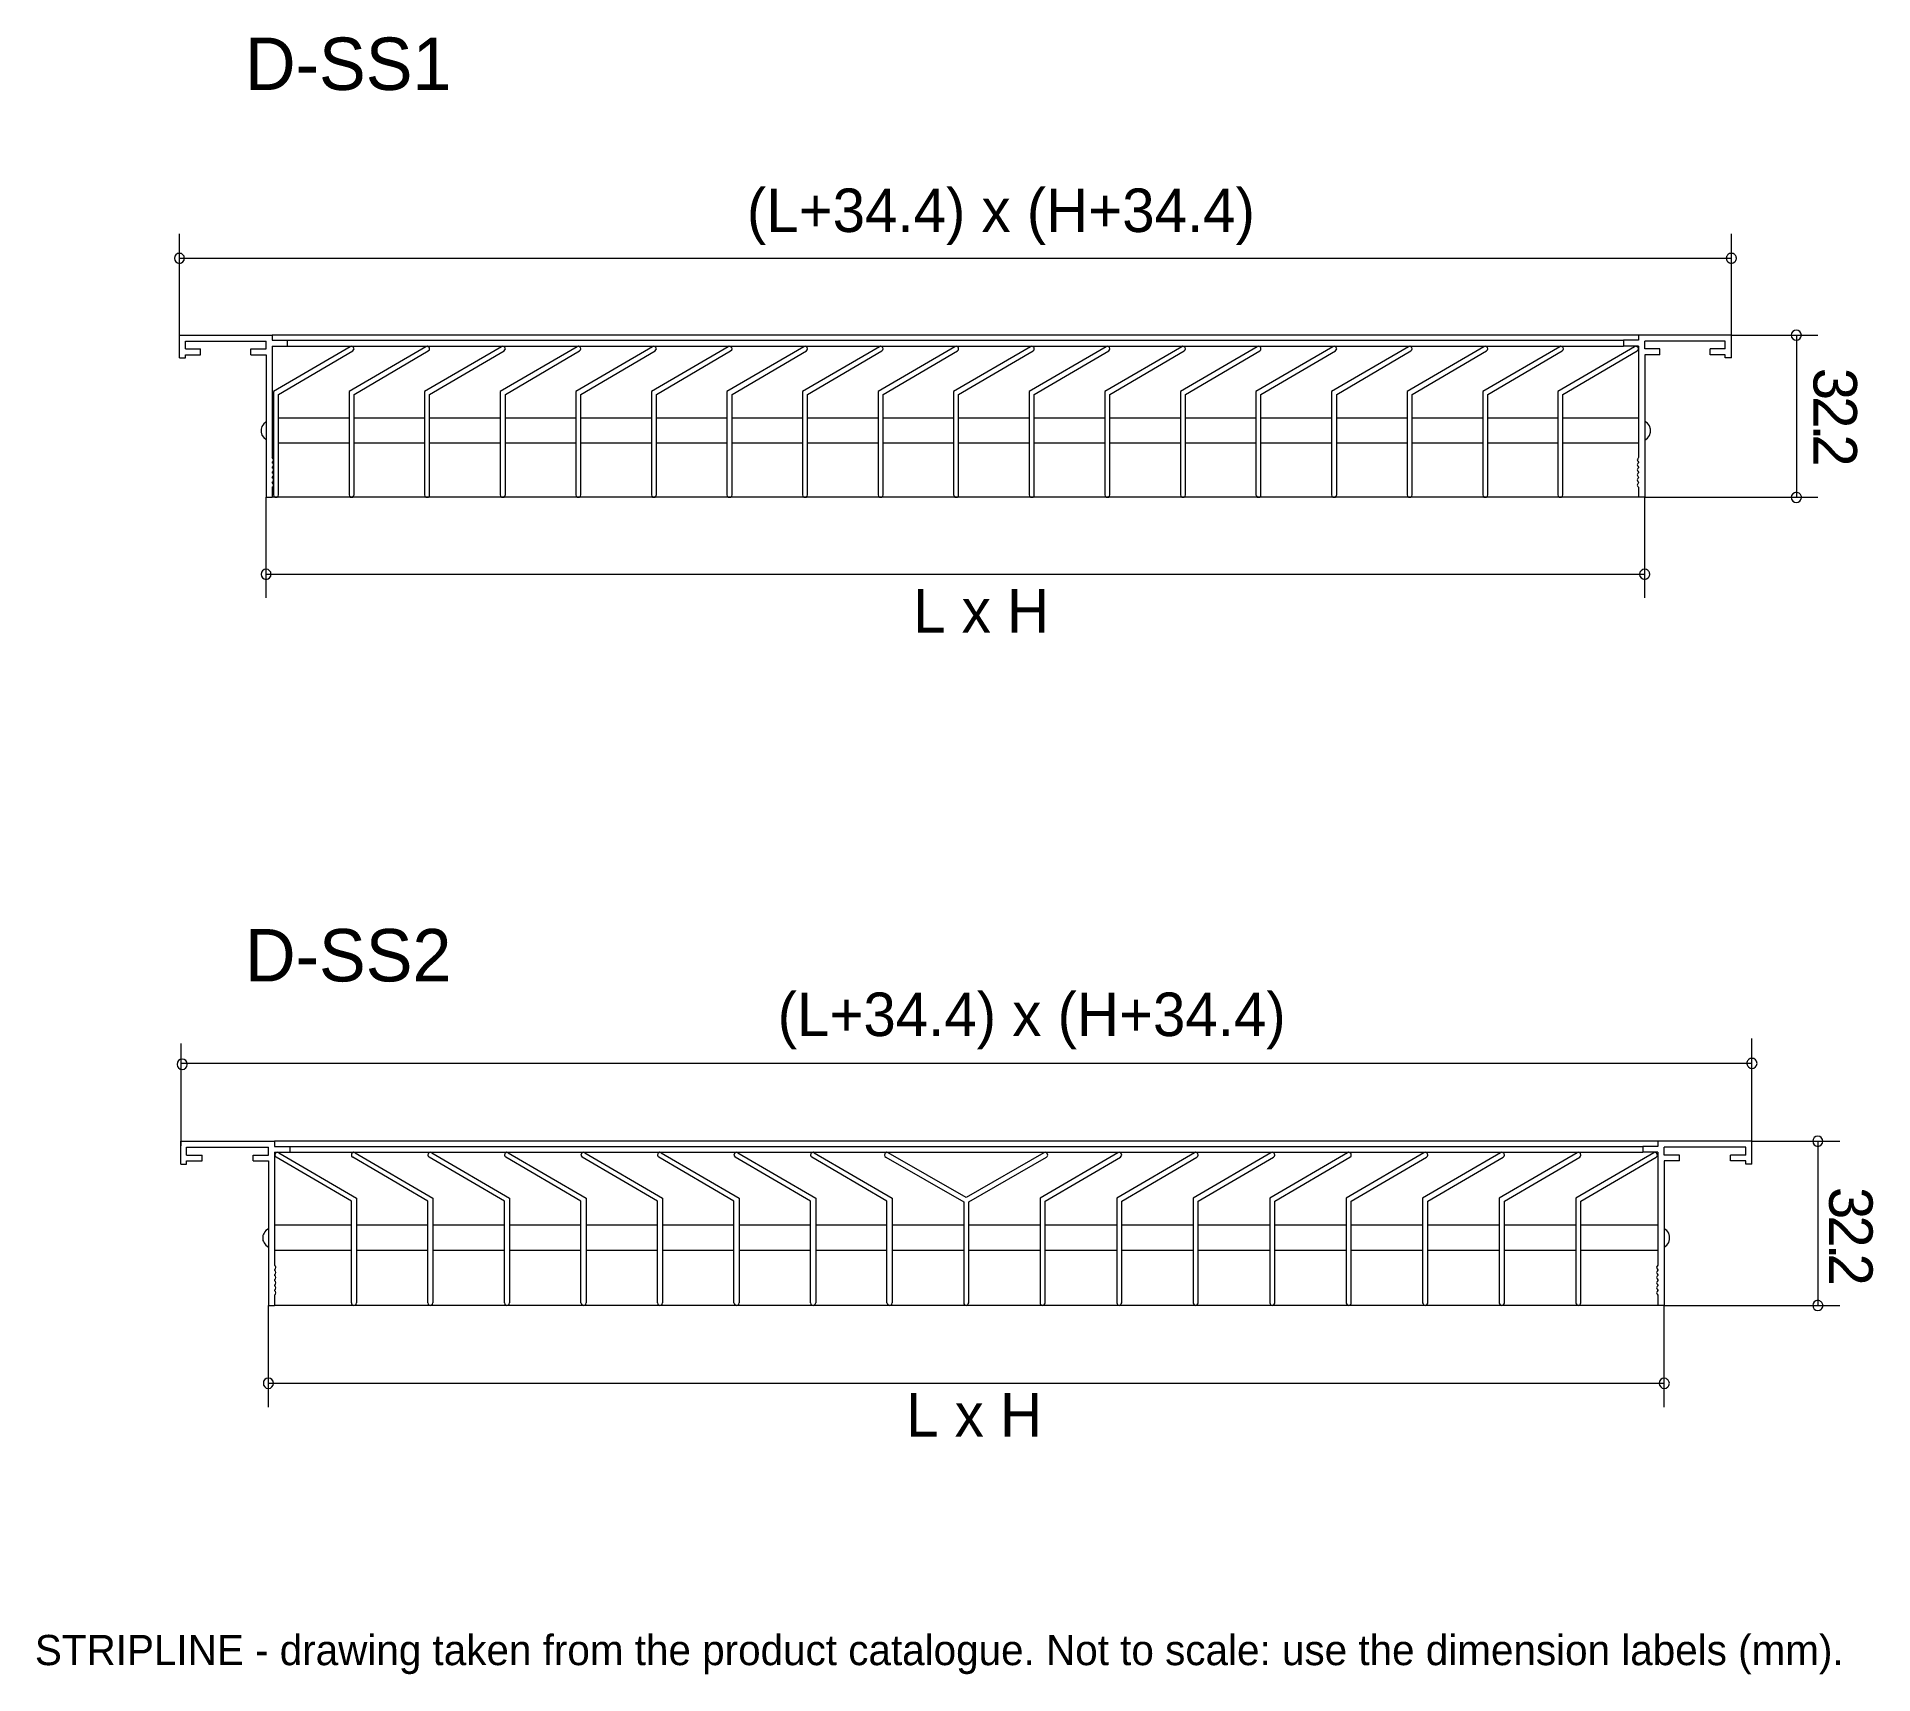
# Model space of a CAD drawing. Extents: x 0 to 243, y -13 to 203.
import ezdxf

# ---------------------------------------------------------------- set-up
doc = ezdxf.new("R2010")
doc.units = 0
for name, color, linetype in [('GEOMETRY', 7, 'Continuous'), ('NOTE', 1, 'Continuous'), ('TEXT', 7, 'Continuous')]:
    doc.layers.add(name, color=color, linetype=linetype)

msp = doc.modelspace()

# ---------------------------------------------------------------- linework, layer by layer
at = {"layer": 'GEOMETRY', "lineweight": 13}
for points in [[(19.14, 163.98), (19.14, 177.39)], [(224.47, 163.98), (224.47, 177.39)], [(224.47, 174.14), (19.14, 174.14)], [(19.14, 160.98), (19.14, 163.98), (31.38, 163.98)], [(19.91, 162.18), (19.91, 163.2)], [(19.91, 163.2), (30.6, 163.2)], [(30.6, 162.18), (30.6, 163.2)], [(212.19, 163.98), (31.38, 163.98)], [(31.38, 163.98), (31.38, 163.31)], [(31.38, 163.31), (33.39, 163.31)], [(33.39, 163.31), (210.21, 163.31)], [(33.39, 163.31), (33.39, 162.53)], [(212.19, 163.31), (210.21, 163.31)], [(210.21, 163.31), (210.21, 162.53)], [(224.47, 160.98), (224.47, 163.98), (212.19, 163.98)], [(212.19, 163.98), (212.19, 163.31)], [(213, 162.18), (213, 163.2)], [(223.65, 163.2), (213, 163.2)], [(223.65, 162.18), (223.65, 163.2)], [(224.47, 163.98), (235.93, 163.98)], [(233.07, 163.98), (233.07, 142.53)], [(19.14, 160.98), (19.91, 160.98)], [(19.91, 162.18), (21.92, 162.18)], [(19.91, 162.18), (21.92, 162.18)], [(19.91, 160.98), (19.91, 161.4)], [(19.91, 161.4), (21.92, 161.4)], [(21.92, 161.4), (21.92, 162.18)], [(28.59, 161.4), (28.59, 162.18)], [(28.59, 162.18), (30.6, 162.18)], [(28.59, 161.4), (30.6, 161.4)], [(30.6, 161.4), (30.6, 142.53)], [(31.38, 162.53), (33.39, 162.53)], [(31.38, 162.53), (31.38, 147.78)], [(33.39, 162.53), (210.21, 162.53)], [(212.19, 162.53), (210.21, 162.53)], [(212.19, 162.53), (212.19, 147.78)], [(215.01, 162.18), (213, 162.18)], [(215.01, 161.4), (213, 161.4)], [(213, 161.4), (213, 142.53)], [(215.01, 161.4), (215.01, 162.18)], [(221.68, 161.4), (221.68, 162.18)], [(223.65, 162.18), (221.68, 162.18)], [(223.65, 162.18), (221.68, 162.18)], [(223.65, 161.4), (221.68, 161.4)], [(223.65, 160.98), (223.65, 161.4)], [(224.47, 160.98), (223.65, 160.98)], [(30.6, 152.51), (30.28, 152.26), (30.04, 151.91), (29.93, 151.56), (29.93, 151.14), (30.04, 150.75), (30.28, 150.43), (30.6, 150.18)], [(31.55, 153.01), (31.38, 153.01)], [(41.57, 153.01), (32.22, 153.01)], [(51.56, 153.01), (42.24, 153.01)], [(61.58, 153.01), (52.23, 153.01)], [(71.56, 153.01), (62.25, 153.01)], [(81.58, 153.01), (72.23, 153.01)], [(91.57, 153.01), (82.25, 153.01)], [(101.59, 153.01), (92.24, 153.01)], [(111.57, 153.01), (102.22, 153.01)], [(121.55, 153.01), (112.24, 153.01)], [(131.57, 153.01), (122.22, 153.01)], [(141.56, 153.01), (132.24, 153.01)], [(151.58, 153.01), (142.23, 153.01)], [(161.56, 153.01), (152.25, 153.01)], [(171.58, 153.01), (162.23, 153.01)], [(181.57, 153.01), (172.25, 153.01)], [(191.58, 153.01), (182.24, 153.01)], [(201.5, 153.01), (192.25, 153.01)], [(212.19, 153.01), (202.17, 153.01)], [(212.19, 153.01), (212.19, 149.69)], [(213, 150.11), (213.35, 150.36), (213.63, 150.71), (213.78, 151.14), (213.78, 151.56), (213.63, 151.98), (213.35, 152.33), (213, 152.58)], [(31.55, 149.69), (31.38, 149.69)], [(41.57, 149.69), (32.22, 149.69)], [(51.56, 149.69), (42.24, 149.69)], [(61.58, 149.69), (52.23, 149.69)], [(71.56, 149.69), (62.25, 149.69)], [(81.58, 149.69), (72.23, 149.69)], [(91.57, 149.69), (82.25, 149.69)], [(101.59, 149.69), (92.24, 149.69)], [(111.57, 149.69), (102.22, 149.69)], [(121.55, 149.69), (112.24, 149.69)], [(131.57, 149.69), (122.22, 149.69)], [(141.56, 149.69), (132.24, 149.69)], [(151.58, 149.69), (142.23, 149.69)], [(161.56, 149.69), (152.25, 149.69)], [(171.58, 149.69), (162.23, 149.69)], [(181.57, 149.69), (172.25, 149.69)], [(191.58, 149.69), (182.24, 149.69)], [(201.5, 149.69), (192.25, 149.69)], [(212.19, 149.69), (202.17, 149.69)], [(31.38, 147.18), (31.52, 147.33), (31.55, 147.5), (31.52, 147.64), (31.38, 147.78)], [(31.38, 147.18), (31.38, 147.11)], [(31.38, 146.51), (31.52, 146.65), (31.55, 146.83), (31.52, 147.01), (31.38, 147.11)], [(31.38, 146.51), (31.38, 146.44)], [(31.38, 145.85), (31.52, 145.99), (31.55, 146.16), (31.52, 146.34), (31.38, 146.44)], [(31.38, 145.85), (31.38, 145.77)], [(212.19, 147.78), (212.08, 147.64), (212.01, 147.5), (212.08, 147.33), (212.19, 147.18)], [(212.19, 147.11), (212.08, 147.01), (212.01, 146.83), (212.08, 146.65), (212.19, 146.51)], [(212.19, 146.44), (212.08, 146.34), (212.01, 146.16), (212.08, 145.98), (212.19, 145.84)], [(212.19, 147.18), (212.19, 147.11)], [(212.19, 146.51), (212.19, 146.44)], [(212.19, 145.85), (212.19, 145.77)], [(31.38, 145.17), (31.52, 145.32), (31.55, 145.49), (31.52, 145.67), (31.38, 145.77)], [(31.38, 145.17), (31.38, 145.1)], [(31.38, 144.54), (31.52, 144.64), (31.55, 144.82), (31.52, 145), (31.38, 145.1)], [(31.38, 144.54), (31.38, 144.47)], [(31.38, 143.87), (31.52, 143.98), (31.55, 144.15), (31.52, 144.33), (31.38, 144.47)], [(31.38, 143.87), (31.38, 142.53)], [(212.19, 145.77), (212.08, 145.67), (212.01, 145.49), (212.08, 145.31), (212.19, 145.17)], [(212.19, 145.1), (212.08, 145), (212.01, 144.82), (212.08, 144.64), (212.19, 144.54)], [(212.19, 144.47), (212.08, 144.33), (212.01, 144.15), (212.08, 143.98), (212.19, 143.87)], [(212.19, 145.17), (212.19, 145.1)], [(212.19, 144.54), (212.19, 144.47)], [(212.19, 143.87), (212.19, 142.53)], [(30.6, 142.53), (31.38, 142.53)], [(30.6, 129.23), (30.6, 142.53)], [(212.19, 142.53), (31.38, 142.53)], [(213, 142.53), (212.19, 142.53)], [(213, 142.53), (235.93, 142.53)], [(213, 129.23), (213, 142.53)], [(213, 132.33), (30.6, 132.33)], [(227.19, 57.32), (227.19, 70.9)], [(19.35, 56.7), (19.35, 70.27)], [(227.19, 67.61), (19.25, 67.61)], [(19.3, 54.29), (19.3, 57.32), (31.69, 57.32)], [(20.08, 55.5), (20.08, 56.54)], [(20.08, 56.54), (30.91, 56.54)], [(30.91, 55.5), (30.91, 56.54)], [(214.76, 57.32), (31.69, 57.32)], [(31.69, 57.32), (31.69, 56.64)], [(31.69, 56.64), (33.73, 56.64)], [(33.73, 56.64), (212.76, 56.64)], [(33.73, 56.64), (33.73, 55.86)], [(214.76, 56.64), (212.76, 56.64)], [(212.76, 56.64), (212.76, 55.86)], [(227.19, 54.29), (227.19, 57.32), (214.76, 57.32)], [(214.76, 57.32), (214.76, 56.64)], [(215.58, 55.5), (215.58, 56.54)], [(226.37, 56.54), (215.58, 56.54)], [(226.37, 55.5), (226.37, 56.54)], [(227.19, 57.32), (238.8, 57.32)], [(235.91, 57.32), (235.91, 35.61)], [(19.3, 54.29), (20.08, 54.29)], [(20.08, 55.5), (22.12, 55.5)], [(20.08, 55.5), (22.12, 55.5)], [(20.08, 54.29), (20.08, 54.72)], [(20.08, 54.72), (22.12, 54.72)], [(22.12, 54.72), (22.12, 55.5)], [(28.87, 54.72), (28.87, 55.5)], [(28.87, 55.5), (30.91, 55.5)], [(28.87, 54.72), (30.91, 54.72)], [(30.91, 54.72), (30.91, 35.61)], [(31.69, 55.86), (33.73, 55.86)], [(31.69, 55.86), (31.69, 40.93)], [(32.26, 55.79), (32.08, 55.86), (31.91, 55.79), (31.8, 55.68), (31.76, 55.5), (31.8, 55.36), (31.91, 55.22)], [(41.87, 49.39), (31.91, 55.22)], [(32.26, 55.79), (42.55, 49.79), (42.55, 35.93)], [(33.73, 55.86), (212.76, 55.86)], [(42.37, 55.79), (42.19, 55.86), (42.05, 55.79), (41.91, 55.68), (41.87, 55.5), (41.91, 55.36), (42.05, 55.22)], [(51.98, 49.39), (42.05, 55.22)], [(42.37, 55.79), (52.66, 49.79), (52.66, 35.93)], [(52.52, 55.79), (52.34, 55.86), (52.16, 55.79), (52.05, 55.68), (51.98, 55.5), (52.05, 55.36), (52.16, 55.22)], [(62.13, 49.39), (52.16, 55.22)], [(52.52, 55.79), (62.8, 49.79), (62.8, 35.93)], [(62.63, 55.79), (62.45, 55.86), (62.31, 55.79), (62.16, 55.68), (62.13, 55.5), (62.16, 55.36), (62.31, 55.22)], [(72.24, 49.39), (62.3, 55.22)], [(62.63, 55.79), (72.92, 49.79), (72.92, 35.93)], [(72.77, 55.79), (72.59, 55.86), (72.42, 55.79), (72.31, 55.68), (72.24, 55.5), (72.31, 55.36), (72.42, 55.22)], [(82.38, 49.39), (72.42, 55.22)], [(72.77, 55.79), (83.06, 49.79), (83.06, 35.93)], [(82.88, 55.79), (82.7, 55.86), (82.56, 55.79), (82.42, 55.68), (82.38, 55.5), (82.42, 55.36), (82.56, 55.22)], [(92.49, 49.39), (82.56, 55.22)], [(82.88, 55.79), (93.17, 49.79), (93.17, 35.93)], [(93.03, 55.79), (92.85, 55.86), (92.67, 55.79), (92.56, 55.68), (92.49, 55.5), (92.56, 55.36), (92.67, 55.22)], [(102.63, 49.39), (92.67, 55.22)], [(93.03, 55.79), (103.31, 49.79), (103.31, 35.93)], [(103.13, 55.79), (102.96, 55.86), (102.81, 55.79), (102.67, 55.68), (102.63, 55.5), (102.67, 55.36), (102.78, 55.22)], [(112.74, 49.39), (102.78, 55.22)], [(103.13, 55.79), (113.42, 49.79), (113.42, 35.93)], [(214.76, 55.86), (212.76, 55.86)], [(214.76, 55.86), (214.76, 40.93)], [(217.62, 55.5), (215.58, 55.5)], [(217.62, 54.72), (215.58, 54.72)], [(215.58, 54.72), (215.58, 35.61)], [(217.62, 54.72), (217.62, 55.5)], [(224.37, 54.72), (224.37, 55.5)], [(226.37, 55.5), (224.37, 55.5)], [(226.37, 55.5), (224.37, 55.5)], [(226.37, 54.72), (224.37, 54.72)], [(226.37, 54.29), (226.37, 54.72)], [(227.19, 54.29), (226.37, 54.29)], [(41.87, 35.93), (41.87, 49.39)], [(51.98, 35.93), (51.98, 49.39)], [(62.13, 35.93), (62.13, 49.39)], [(72.24, 35.93), (72.24, 49.39)], [(82.38, 35.93), (82.38, 49.39)], [(92.49, 35.93), (92.49, 49.39)], [(102.63, 35.93), (102.63, 49.39)], [(112.74, 35.93), (112.74, 49.39)], [(41.87, 46.22), (31.69, 46.22)], [(51.98, 46.22), (42.55, 46.22)], [(62.13, 46.22), (52.66, 46.22)], [(72.24, 46.22), (62.8, 46.22)], [(82.38, 46.22), (72.92, 46.22)], [(92.49, 46.22), (83.06, 46.22)], [(102.63, 46.22), (93.17, 46.22)], [(112.74, 46.22), (103.31, 46.22)], [(122.89, 46.22), (113.42, 46.22)], [(133, 46.22), (123.57, 46.22)], [(143.14, 46.22), (133.68, 46.22)], [(153.25, 46.22), (143.82, 46.22)], [(163.4, 46.22), (153.93, 46.22)], [(173.5, 46.22), (164.04, 46.22)], [(183.61, 46.22), (174.18, 46.22)], [(193.76, 46.22), (184.29, 46.22)], [(203.87, 46.22), (194.44, 46.22)], [(214.76, 46.22), (204.55, 46.22)], [(214.76, 46.22), (214.76, 42.86)], [(30.91, 45.75), (30.55, 45.5), (30.42, 45.34), (30.32, 45.18), (30.24, 45.02), (30.18, 44.86), (30.15, 44.7), (30.14, 44.54), (30.15, 44.38), (30.18, 44.21), (30.24, 44.05), (30.32, 43.89), (30.42, 43.73), (30.55, 43.57), (30.91, 43.32)], [(215.58, 43.32), (215.94, 43.57), (216.19, 43.93), (216.3, 44.32), (216.3, 44.75), (216.19, 45.14), (215.94, 45.5), (215.58, 45.75)], [(41.87, 42.86), (31.69, 42.86)], [(51.98, 42.86), (42.55, 42.86)], [(62.13, 42.86), (52.66, 42.86)], [(72.24, 42.86), (62.8, 42.86)], [(82.38, 42.86), (72.92, 42.86)], [(92.49, 42.86), (83.06, 42.86)], [(102.63, 42.86), (93.17, 42.86)], [(112.74, 42.86), (103.31, 42.86)], [(122.89, 42.86), (113.42, 42.86)], [(133, 42.86), (123.57, 42.86)], [(143.14, 42.86), (133.68, 42.86)], [(153.25, 42.86), (143.82, 42.86)], [(163.4, 42.86), (153.93, 42.86)], [(173.5, 42.86), (164.04, 42.86)], [(183.61, 42.86), (174.18, 42.86)], [(193.76, 42.86), (184.29, 42.86)], [(203.87, 42.86), (194.44, 42.86)], [(214.76, 42.86), (204.55, 42.86)], [(31.69, 40.32), (31.84, 40.46), (31.87, 40.64), (31.84, 40.79), (31.69, 40.93)], [(31.69, 40.32), (31.69, 40.25)], [(31.69, 39.64), (31.84, 39.79), (31.87, 39.96), (31.84, 40.14), (31.69, 40.25)], [(31.69, 39.64), (31.69, 39.57)], [(31.69, 38.97), (31.84, 39.11), (31.87, 39.28), (31.84, 39.46), (31.69, 39.57)], [(31.69, 38.97), (31.69, 38.89)], [(31.69, 38.28), (31.84, 38.43), (31.87, 38.61), (31.84, 38.78), (31.69, 38.89)], [(214.76, 40.93), (214.66, 40.78), (214.58, 40.64), (214.66, 40.46), (214.76, 40.32)], [(214.76, 40.25), (214.66, 40.14), (214.58, 39.96), (214.66, 39.79), (214.76, 39.64)], [(214.76, 39.57), (214.66, 39.46), (214.58, 39.28), (214.66, 39.11), (214.76, 38.97)], [(214.76, 38.89), (214.66, 38.78), (214.58, 38.61), (214.66, 38.43), (214.76, 38.28)], [(214.76, 40.32), (214.76, 40.25)], [(214.76, 39.64), (214.76, 39.57)], [(214.76, 38.97), (214.76, 38.89)], [(31.69, 38.28), (31.69, 38.21)], [(31.69, 37.64), (31.84, 37.75), (31.87, 37.93), (31.84, 38.11), (31.69, 38.21)], [(31.69, 37.64), (31.69, 37.57)], [(31.69, 36.96), (31.84, 37.07), (31.87, 37.25), (31.84, 37.43), (31.69, 37.57)], [(31.69, 36.96), (31.69, 35.61)], [(214.76, 38.21), (214.66, 38.11), (214.58, 37.93), (214.66, 37.75), (214.76, 37.64)], [(214.76, 37.57), (214.66, 37.43), (214.58, 37.25), (214.66, 37.07), (214.76, 36.96)], [(214.76, 38.28), (214.76, 38.21)], [(214.76, 37.64), (214.76, 37.57)], [(214.76, 36.96), (214.76, 35.61)], [(30.91, 35.61), (31.69, 35.61)], [(30.91, 22.14), (30.91, 35.61)], [(214.76, 35.61), (31.69, 35.61)], [(41.87, 35.93), (41.91, 35.78), (42.05, 35.64), (42.19, 35.61), (42.37, 35.64), (42.52, 35.78), (42.55, 35.93)], [(51.98, 35.93), (52.05, 35.78), (52.16, 35.64), (52.34, 35.61), (52.52, 35.64), (52.63, 35.78), (52.66, 35.93)], [(62.13, 35.93), (62.16, 35.78), (62.31, 35.64), (62.45, 35.61), (62.63, 35.64), (62.77, 35.78), (62.81, 35.93)], [(72.24, 35.93), (72.31, 35.78), (72.42, 35.64), (72.59, 35.61), (72.77, 35.64), (72.88, 35.78), (72.92, 35.93)], [(82.38, 35.93), (82.42, 35.78), (82.56, 35.64), (82.7, 35.61), (82.88, 35.64), (82.99, 35.78), (83.06, 35.93)], [(92.49, 35.93), (92.56, 35.78), (92.67, 35.64), (92.85, 35.61), (92.99, 35.64), (93.13, 35.78), (93.17, 35.93)], [(102.63, 35.93), (102.67, 35.78), (102.78, 35.64), (102.96, 35.61), (103.13, 35.64), (103.24, 35.78), (103.31, 35.93)], [(112.74, 35.93), (112.82, 35.78), (112.92, 35.64), (113.1, 35.61), (113.24, 35.64), (113.39, 35.78), (113.42, 35.93)], [(215.58, 35.61), (214.76, 35.61)], [(215.58, 35.61), (238.8, 35.61)], [(215.58, 22.14), (215.58, 35.61)], [(215.58, 25.28), (30.91, 25.28)]]:
    msp.add_lwpolyline(points, dxfattribs=at)
for points in [[(19.14, 173.47), (19.38, 173.54), (19.59, 173.68), (19.74, 173.89), (19.77, 174.14), (19.74, 174.42), (19.59, 174.63), (19.38, 174.77), (19.14, 174.81), (18.85, 174.77), (18.64, 174.63), (18.5, 174.42), (18.46, 174.14), (18.5, 173.89), (18.64, 173.68), (18.85, 173.54), (19.14, 173.47)], [(224.47, 173.47), (224.71, 173.54), (224.92, 173.68), (225, 173.78), (225.06, 173.88), (225.1, 173.98), (225.13, 174.08), (225.13, 174.19), (225.12, 174.29), (225.09, 174.38), (225.04, 174.48), (224.98, 174.56), (224.91, 174.64), (224.82, 174.71), (224.71, 174.77), (224.47, 174.81), (224.22, 174.77), (224.11, 174.71), (224.02, 174.64), (223.95, 174.56), (223.89, 174.48), (223.84, 174.38), (223.81, 174.29), (223.8, 174.19), (223.81, 174.08), (223.83, 173.98), (223.87, 173.88), (223.93, 173.78), (224.01, 173.68), (224.22, 173.54), (224.47, 173.47)], [(233.07, 163.31), (233.32, 163.38), (233.53, 163.52), (233.67, 163.73), (233.74, 163.98), (233.67, 164.23), (233.53, 164.47), (233.32, 164.61), (233.07, 164.65), (232.83, 164.61), (232.58, 164.47), (232.44, 164.23), (232.4, 163.98), (232.44, 163.73), (232.58, 163.52), (232.83, 163.38), (233.07, 163.31)], [(32.22, 156.14), (42.07, 161.89), (42.17, 162.04), (42.24, 162.18), (42.17, 162.35), (42.07, 162.46), (41.89, 162.53), (41.71, 162.46), (31.55, 156.53), (31.55, 142.85), (31.62, 142.7), (31.73, 142.56), (31.91, 142.53), (32.05, 142.56), (32.19, 142.7), (32.22, 142.85), (32.22, 156.14)], [(42.24, 156.14), (52.05, 161.89), (52.19, 162.04), (52.23, 162.18), (52.19, 162.35), (52.05, 162.46), (51.91, 162.53), (51.73, 162.46), (41.57, 156.53), (41.57, 142.85), (41.61, 142.7), (41.71, 142.56), (41.89, 142.53), (42.07, 142.56), (42.17, 142.7), (42.24, 142.85), (42.24, 156.14)], [(52.23, 156.14), (62.07, 161.89), (62.18, 162.04), (62.25, 162.18), (62.18, 162.35), (62.07, 162.46), (61.9, 162.53), (61.72, 162.46), (51.56, 156.53), (51.56, 142.85), (51.59, 142.7), (51.73, 142.56), (51.91, 142.53), (52.05, 142.56), (52.19, 142.7), (52.23, 142.85), (52.23, 156.14)], [(62.25, 156.14), (72.06, 161.89), (72.2, 162.04), (72.23, 162.18), (72.2, 162.35), (72.06, 162.46), (71.92, 162.53), (71.74, 162.46), (61.58, 156.53), (61.58, 142.85), (61.61, 142.7), (61.72, 142.56), (61.89, 142.53), (62.07, 142.56), (62.18, 142.7), (62.25, 142.85), (62.25, 156.14)], [(72.23, 156.14), (82.08, 161.89), (82.18, 162.04), (82.25, 162.18), (82.18, 162.35), (82.08, 162.46), (81.9, 162.53), (81.72, 162.46), (71.56, 156.53), (71.56, 142.85), (71.6, 142.7), (71.74, 142.56), (71.92, 142.53), (72.06, 142.56), (72.2, 142.7), (72.23, 142.85), (72.23, 156.14)], [(82.25, 156.14), (92.06, 161.89), (92.2, 162.04), (92.24, 162.18), (92.2, 162.35), (92.06, 162.46), (91.88, 162.53), (91.74, 162.46), (81.58, 156.53), (81.58, 142.85), (81.62, 142.7), (81.72, 142.56), (81.9, 142.53), (82.08, 142.56), (82.18, 142.7), (82.25, 142.85), (82.25, 156.14)], [(92.24, 156.14), (102.08, 161.89), (102.18, 162.04), (102.22, 162.18), (102.18, 162.35), (102.08, 162.46), (101.9, 162.53), (101.73, 162.46), (91.57, 156.53), (91.57, 142.85), (91.6, 142.7), (91.74, 142.56), (91.92, 142.53), (92.06, 142.56), (92.2, 142.7), (92.24, 142.85), (92.24, 156.14)], [(102.22, 156.14), (112.06, 161.89), (112.2, 162.04), (112.24, 162.18), (112.2, 162.35), (112.06, 162.46), (111.89, 162.53), (111.75, 162.46), (101.58, 156.53), (101.58, 142.85), (101.62, 142.7), (101.73, 142.56), (101.9, 142.53), (102.08, 142.56), (102.18, 142.7), (102.22, 142.85), (102.22, 156.14)], [(112.24, 156.14), (122.08, 161.89), (122.19, 162.04), (122.22, 162.18), (122.19, 162.35), (122.08, 162.46), (121.91, 162.53), (121.73, 162.46), (111.57, 156.53), (111.57, 142.85), (111.6, 142.7), (111.75, 142.56), (111.89, 142.53), (112.06, 142.56), (112.2, 142.7), (112.24, 142.85), (112.24, 156.14)], [(122.22, 156.14), (132.07, 161.89), (132.21, 162.04), (132.24, 162.18), (132.21, 162.35), (132.07, 162.46), (131.89, 162.53), (131.75, 162.46), (121.55, 156.53), (121.55, 142.85), (121.62, 142.7), (121.73, 142.56), (121.91, 142.53), (122.08, 142.56), (122.19, 142.7), (122.22, 142.85), (122.22, 156.14)], [(132.24, 156.14), (142.09, 161.89), (142.19, 162.04), (142.23, 162.18), (142.19, 162.35), (142.09, 162.46), (141.91, 162.53), (141.73, 162.46), (131.57, 156.53), (131.57, 142.85), (131.61, 142.7), (131.75, 142.56), (131.89, 142.53), (132.07, 142.56), (132.21, 142.7), (132.24, 142.85), (132.24, 156.14)], [(142.23, 156.14), (152.07, 161.89), (152.21, 162.04), (152.25, 162.18), (152.18, 162.35), (152.07, 162.46), (151.89, 162.53), (151.75, 162.46), (141.56, 156.53), (141.56, 142.85), (141.63, 142.7), (141.73, 142.56), (141.91, 142.53), (142.09, 142.56), (142.19, 142.7), (142.23, 142.85), (142.23, 156.14)], [(152.25, 156.14), (162.09, 161.89), (162.2, 162.04), (162.23, 162.18), (162.2, 162.35), (162.06, 162.46), (161.91, 162.53), (161.74, 162.46), (151.58, 156.53), (151.58, 142.85), (151.61, 142.7), (151.75, 142.56), (151.89, 142.53), (152.07, 142.56), (152.21, 142.7), (152.25, 142.85), (152.25, 156.14)], [(162.23, 156.14), (172.07, 161.89), (172.18, 162.04), (172.25, 162.18), (172.18, 162.35), (172.07, 162.46), (171.9, 162.53), (171.72, 162.46), (161.56, 156.53), (161.56, 142.85), (161.63, 142.7), (161.74, 142.56), (161.91, 142.53), (162.09, 142.56), (162.2, 142.7), (162.23, 142.85), (162.23, 156.14)], [(172.25, 156.14), (182.06, 161.89), (182.2, 162.04), (182.24, 162.18), (182.2, 162.35), (182.06, 162.46), (181.92, 162.53), (181.74, 162.46), (171.58, 156.53), (171.58, 142.85), (171.62, 142.7), (171.76, 142.56), (171.9, 142.53), (172.07, 142.56), (172.18, 142.7), (172.25, 142.85), (172.25, 156.14)], [(182.24, 156.14), (192.08, 161.89), (192.18, 162.04), (192.25, 162.18), (192.18, 162.35), (192.08, 162.46), (191.9, 162.53), (191.72, 162.46), (181.57, 156.53), (181.57, 142.85), (181.63, 142.7), (181.74, 142.56), (181.92, 142.53), (182.06, 142.56), (182.2, 142.7), (182.24, 142.85), (182.24, 156.14)], [(192.25, 156.14), (202.06, 161.89), (202.2, 162.04), (202.24, 162.18), (202.2, 162.35), (202.06, 162.46), (201.92, 162.53), (201.75, 162.46), (191.58, 156.53), (191.58, 142.85), (191.62, 142.7), (191.73, 142.56), (191.9, 142.53), (192.08, 142.56), (192.18, 142.7), (192.25, 142.85), (192.25, 156.14)], [(202.17, 156.14), (212.01, 161.89), (212.12, 162.04), (212.19, 162.18), (212.12, 162.35), (212.01, 162.46), (211.84, 162.53), (211.66, 162.46), (201.5, 156.53), (201.5, 142.85), (201.57, 142.7), (201.67, 142.56), (201.85, 142.53), (201.99, 142.56), (202.13, 142.7), (202.17, 142.85), (202.17, 156.14)], [(233.07, 141.86), (233.32, 141.89), (233.53, 142.03), (233.61, 142.14), (233.66, 142.24), (233.7, 142.35), (233.73, 142.45), (233.74, 142.55), (233.73, 142.64), (233.7, 142.74), (233.66, 142.83), (233.6, 142.91), (233.52, 142.99), (233.43, 143.06), (233.32, 143.13), (233.07, 143.2), (232.83, 143.13), (232.58, 142.99), (232.44, 142.77), (232.4, 142.53), (232.44, 142.28), (232.58, 142.03), (232.83, 141.89), (233.07, 141.86)], [(30.6, 131.66), (30.85, 131.73), (31.06, 131.87), (31.2, 132.08), (31.24, 132.33), (31.2, 132.61), (31.06, 132.82), (30.85, 132.97), (30.6, 133), (30.32, 132.97), (30.11, 132.82), (29.97, 132.61), (29.93, 132.33), (29.97, 132.08), (30.11, 131.87), (30.32, 131.73), (30.6, 131.66)], [(213, 131.66), (213.25, 131.73), (213.46, 131.87), (213.54, 131.97), (213.6, 132.07), (213.64, 132.17), (213.66, 132.28), (213.66, 132.38), (213.65, 132.48), (213.62, 132.58), (213.58, 132.67), (213.52, 132.76), (213.44, 132.84), (213.35, 132.91), (213.25, 132.97), (213, 133), (212.75, 132.97), (212.54, 132.82), (212.36, 132.61), (212.33, 132.33), (212.36, 132.08), (212.54, 131.87), (212.75, 131.73), (213, 131.66)], [(19.5, 66.81), (19.75, 66.88), (19.96, 67.02), (20.11, 67.23), (20.14, 67.48), (20.11, 67.77), (19.96, 67.99), (19.75, 68.13), (19.5, 68.17), (19.21, 68.13), (19, 67.99), (18.86, 67.77), (18.82, 67.48), (18.86, 67.23), (19, 67.02), (19.21, 66.88), (19.5, 66.81)], [(227.19, 66.93), (227.44, 67), (227.66, 67.15), (227.8, 67.36), (227.87, 67.61), (227.8, 67.9), (227.66, 68.11), (227.44, 68.25), (227.19, 68.29), (226.94, 68.25), (226.84, 68.19), (226.75, 68.12), (226.67, 68.04), (226.61, 67.96), (226.56, 67.86), (226.53, 67.76), (226.52, 67.66), (226.52, 67.55), (226.55, 67.45), (226.59, 67.35), (226.65, 67.25), (226.73, 67.15), (226.94, 67), (227.19, 66.93)], [(235.91, 56.64), (236.16, 56.72), (236.37, 56.86), (236.52, 57.07), (236.59, 57.32), (236.52, 57.57), (236.37, 57.82), (236.16, 57.97), (235.91, 58), (235.66, 57.97), (235.41, 57.82), (235.27, 57.57), (235.23, 57.32), (235.27, 57.07), (235.41, 56.86), (235.66, 56.72), (235.91, 56.64)], [(123.57, 49.29), (133.85, 55.22), (133.96, 55.32), (134.03, 55.5), (133.96, 55.68), (133.85, 55.79), (133.68, 55.86), (133.5, 55.79), (123.21, 49.86), (112.92, 55.79), (112.74, 55.86), (112.6, 55.79), (112.46, 55.68), (112.42, 55.5), (112.46, 55.32), (112.6, 55.22), (122.89, 49.29), (122.89, 35.93), (122.92, 35.79), (123.03, 35.64), (123.21, 35.61), (123.39, 35.64), (123.5, 35.79), (123.57, 35.93), (123.57, 49.29)], [(133.68, 49.39), (143.64, 55.22), (143.75, 55.36), (143.82, 55.5), (143.75, 55.68), (143.64, 55.79), (143.46, 55.86), (143.28, 55.79), (133, 49.79), (133, 35.93), (133.03, 35.79), (133.17, 35.64), (133.35, 35.61), (133.5, 35.64), (133.64, 35.79), (133.68, 35.93), (133.68, 49.39)], [(143.82, 49.39), (153.75, 55.22), (153.89, 55.36), (153.93, 55.5), (153.89, 55.68), (153.75, 55.79), (153.57, 55.86), (153.43, 55.79), (143.14, 49.79), (143.14, 35.93), (143.18, 35.79), (143.29, 35.64), (143.46, 35.61), (143.64, 35.64), (143.75, 35.79), (143.82, 35.93), (143.82, 49.39)], [(153.93, 49.39), (163.9, 55.22), (164, 55.36), (164.04, 55.5), (164, 55.68), (163.9, 55.79), (163.72, 55.86), (163.54, 55.79), (153.25, 49.79), (153.25, 35.93), (153.29, 35.79), (153.43, 35.64), (153.61, 35.61), (153.75, 35.64), (153.89, 35.79), (153.93, 35.93), (153.93, 49.39)], [(164.04, 49.39), (174, 55.22), (174.15, 55.36), (174.18, 55.5), (174.15, 55.68), (174, 55.79), (173.83, 55.86), (173.68, 55.79), (163.4, 49.79), (163.4, 35.93), (163.43, 35.79), (163.54, 35.64), (163.72, 35.61), (163.9, 35.64), (164, 35.79), (164.04, 35.93), (164.04, 49.39)], [(174.18, 49.39), (184.15, 55.22), (184.26, 55.36), (184.29, 55.5), (184.26, 55.68), (184.15, 55.79), (183.97, 55.86), (183.79, 55.79), (173.5, 49.79), (173.5, 35.93), (173.54, 35.79), (173.68, 35.64), (173.83, 35.61), (174, 35.64), (174.15, 35.79), (174.18, 35.93), (174.18, 49.39)], [(184.29, 49.39), (194.26, 55.22), (194.4, 55.36), (194.44, 55.5), (194.4, 55.68), (194.26, 55.79), (194.08, 55.86), (193.94, 55.79), (183.61, 49.79), (183.61, 35.93), (183.69, 35.79), (183.79, 35.64), (183.97, 35.61), (184.15, 35.64), (184.26, 35.79), (184.29, 35.93), (184.29, 49.39)], [(194.44, 49.39), (204.4, 55.22), (204.51, 55.36), (204.55, 55.5), (204.51, 55.68), (204.4, 55.79), (204.22, 55.86), (204.05, 55.79), (193.76, 49.79), (193.76, 35.93), (193.79, 35.79), (193.94, 35.64), (194.08, 35.61), (194.26, 35.64), (194.4, 35.79), (194.44, 35.93), (194.44, 49.39)], [(204.55, 49.39), (214.51, 55.22), (214.66, 55.36), (214.69, 55.5), (214.62, 55.68), (214.51, 55.79), (214.33, 55.86), (214.19, 55.79), (203.87, 49.79), (203.87, 35.93), (203.94, 35.79), (204.05, 35.64), (204.22, 35.61), (204.4, 35.64), (204.51, 35.79), (204.55, 35.93), (204.55, 49.39)], [(235.91, 34.93), (236.16, 34.96), (236.37, 35.1), (236.45, 35.21), (236.51, 35.32), (236.55, 35.42), (236.57, 35.52), (236.58, 35.62), (236.57, 35.72), (236.54, 35.81), (236.5, 35.9), (236.44, 35.99), (236.36, 36.07), (236.27, 36.14), (236.16, 36.21), (235.91, 36.28), (235.66, 36.21), (235.41, 36.07), (235.27, 35.85), (235.23, 35.61), (235.27, 35.36), (235.41, 35.1), (235.66, 34.96), (235.91, 34.93)], [(30.91, 24.6), (31.16, 24.67), (31.37, 24.82), (31.51, 25.03), (31.55, 25.28), (31.51, 25.57), (31.37, 25.78), (31.16, 25.92), (30.91, 25.96), (30.62, 25.92), (30.41, 25.78), (30.26, 25.57), (30.23, 25.28), (30.26, 25.03), (30.41, 24.82), (30.62, 24.67), (30.91, 24.6)], [(215.58, 24.6), (215.83, 24.67), (216.05, 24.82), (216.13, 24.92), (216.19, 25.02), (216.23, 25.12), (216.25, 25.23), (216.26, 25.33), (216.24, 25.43), (216.21, 25.53), (216.17, 25.63), (216.11, 25.71), (216.03, 25.79), (215.94, 25.86), (215.83, 25.92), (215.58, 25.96), (215.33, 25.92), (215.12, 25.78), (214.94, 25.57), (214.91, 25.28), (214.94, 25.03), (215.12, 24.82), (215.33, 24.67), (215.58, 24.6)]]:
    msp.add_lwpolyline(points, close=True, dxfattribs=at)

# ---------------------------------------------------------------- texts
at = {"layer": 'NOTE'}
msp.add_text('STRIPLINE - drawing taken from the product catalogue. Not to scale: use the dimension labels (mm).', height=4, dxfattribs=at).set_placement((0, -12))
at = {"layer": 'TEXT'}
for s, height, p in [('D-SS1', 6.936, (27.8, 196.43)), ('(L+34.4) x (H+34.4)', 5.76, (94.21, 177.63)), ('L x H', 5.76, (116.21, 124.63)), ('D-SS2', 6.936, (27.8, 78.47)), ('(L+34.4) x (H+34.4)', 5.76, (98.28, 71.24)), ('L x H', 5.76, (115.28, 18.24))]:
    msp.add_text(s, height=height, dxfattribs=at).set_placement(p)
for s, p in [('3', (235.33, 159.67)), ('2', (235.33, 155.92)), ('.', (235.33, 152.17)), ('2', (235.33, 150.87)), ('3', (237.4, 51.28)), ('2', (237.4, 47.53)), ('.', (237.4, 43.78)), ('2', (237.4, 42.48))]:
    msp.add_text(s, height=5.76, rotation=270, dxfattribs=at).set_placement(p)

doc.saveas('drawing.dxf')
